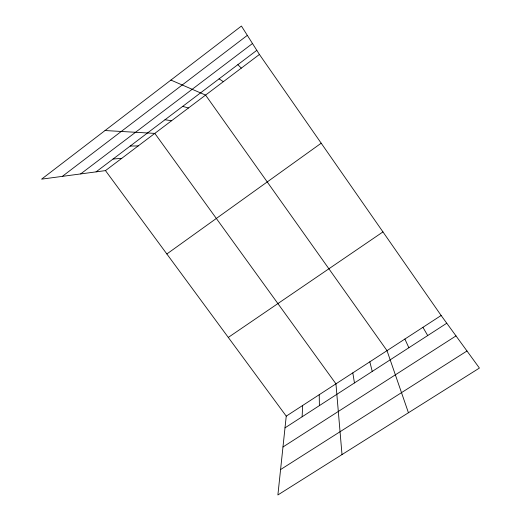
<?xml version="1.0" encoding="UTF-8"?>
<svg xmlns="http://www.w3.org/2000/svg" width="521" height="521" viewBox="0 0 521 521"><rect width="100%" height="100%" fill="white"/><g stroke="black" fill="none" stroke-linecap="round" stroke-linejoin="round"><path stroke-width="0.78" d="M302.121 416.787L302.662 405.468M105.476 170.608L286.244 416.136L277.888 494.95L479.411 368.06L441.137 315.485L259.425 54.464L241.425 26.05L41.589 179.146L105.476 170.608L259.425 54.464M62.338 176.372L247.325 35.363M80.664 173.923L252.496 43.517M96.079 171.865L256.807 50.329M166.857 253.974L321.203 143.197M228.289 337.419L382.955 231.91M286.244 416.136L441.137 315.485M285 427.858L446.771 323.228M282.975 446.985L456.005 335.908M280.578 469.571L466.985 350.991M113.057 159.029L121.764 158.319M130.198 146.062L138.215 145.913M105.04 130.537L154.815 133.389L335.947 383.84L342.01 454.572M165.007 119.745L171.572 120.742M182.669 106.388L188.491 107.977M170.901 80.078L205.574 95.089L387.018 350.653L408.438 412.749M219.08 78.86L223.346 81.686M237.85 64.669L241.295 68.14M422.928 327.325L427.721 335.55M404.889 339.041L408.861 347.748M369.838 361.815L372.235 371.434M352.815 372.88L354.456 382.935M319.23 394.703L319.399 405.605"/></g></svg>
